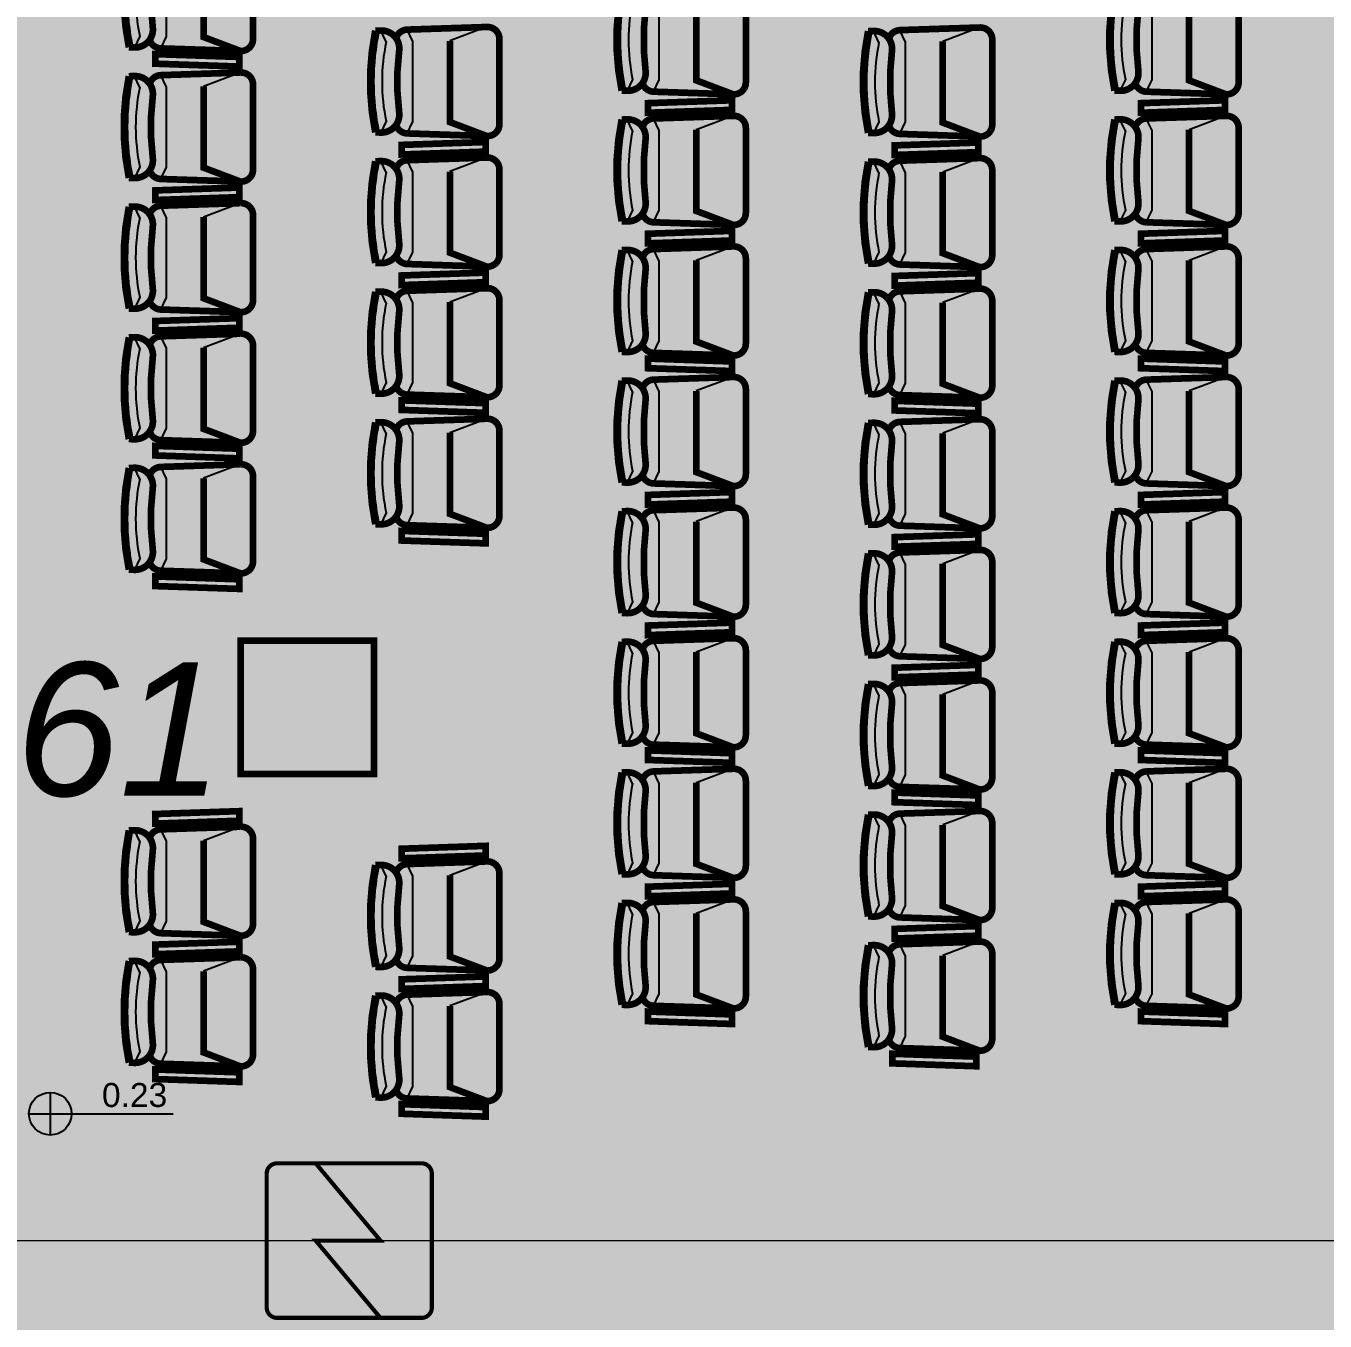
# Model space of a CAD drawing. Header units: metres. Extents: x -331 to 2982, y 362 to 2539.
# Drawn here: x 883.17 to 889.02, y 930.3 to 936.13 of the extents above; entities that cross this region are included whole.
import ezdxf

# ---------------------------------------------------------------- set-up
doc = ezdxf.new("R2010")
doc.units = ezdxf.units.M
doc.layers.add('_salas', color=251, linetype='Continuous', plot=False)
for name, color, linetype in [('DET. FUMAÇA', 1, 'Continuous'), ('Div', 251, 'Continuous'), ('Pis', 251, 'Continuous')]:
    doc.layers.add(name, color=color, linetype=linetype)
doc.styles.add('ALESP1', font='arial.ttf')
doc.styles.add('X3G_ENTITY_14169A0B', font='arial.ttf', dxfattribs={"height": 0.6})

# ---------------------------------------------------------------- blocks, each defined once
blk = doc.blocks.new('Detector de fumaça')
at = {"layer": 'DET. FUMAÇA', "linetype": 'Continuous', "lineweight": 15, "const_width": 0.0187}
blk.add_lwpolyline([(774.5995, 539.8158), (775.2491, 539.8158, -0.414214), (775.2958, 539.769), (775.2958, 539.1669, -0.414214), (775.2491, 539.1202), (774.5995, 539.1202, -0.414214), (774.5527, 539.1669), (774.5527, 539.769, -0.414214)], format="xyb", close=True, dxfattribs=at)
blk.add_lwpolyline([(774.773, 539.8158), (775.0645, 539.468), (774.773, 539.468), (775.0645, 539.1202)], dxfattribs=at)

msp = doc.modelspace()

# ---------------------------------------------------------------- hatches: boundary and pattern name
at = {"layer": '_salas', "transparency": 33554559}
h = msp.add_hatch(color=256, dxfattribs=at)
h.dxf.hatch_style = 1
h.paths.add_polyline_path([(895.2162, 949.3861), (890.2562, 949.3861), (890.2562, 949.1861), (891.5962, 949.1861), (891.5962, 947.7111, -1.003891), (891.5962, 942.5612), (891.5962, 941.3861), (875.3562, 941.3861), (875.3562, 916.6361), (875.3562, 909.3916), (875.3562, 905.9261), (895.2162, 905.9261)])
h.paths.add_polyline_path([(882.3062, 925.8361), (878.1562, 925.8361), (878.1562, 929.3361), (882.3062, 929.3361)], flags=16)
at = {"layer": 'Pis'}
h = msp.add_hatch(color=256, dxfattribs=at)
h.paths.add_polyline_path([(883.2814, 931.2326), (883.2814, 931.3286, 0.414214), (883.1854, 931.2326)])
h.paths.add_polyline_path([(883.2814, 931.1366, 0.414214), (883.3774, 931.2326), (883.2814, 931.2326)])

# ---------------------------------------------------------------- linework, layer by layer
at = {"layer": 'Div', "color": 150, "linetype": 'Continuous', "lineweight": 0}
msp.add_line((876.7931, 930.6616), (891.0294, 930.6616), dxfattribs=at)
at = {"layer": 'Pis'}
for p, q in [((883.8039, 936.0797), (883.8039, 936.4392)), ((886.0215, 935.8847), (886.0215, 936.2442)), ((888.2391, 935.8847), (888.2391, 936.2442)), ((883.6841, 936.0809), (883.6596, 936.0298)), ((883.7781, 936.0259), (883.8039, 936.0797)), ((884.7929, 936.0552), (884.7684, 936.1063)), ((884.9127, 936.0565), (884.8869, 936.1102)), ((885.2456, 936.1221), (885.0796, 936.0593)), ((887.0105, 936.0529), (886.9859, 936.1041)), ((887.1303, 936.0542), (887.1044, 936.108)), ((887.4632, 936.1198), (887.2972, 936.057)), ((884.9127, 935.697), (884.9127, 936.0565)), ((887.1303, 935.6947), (887.1303, 936.0542)), ((883.6841, 935.8503), (883.6596, 935.9014)), ((883.8039, 935.8516), (883.7781, 935.9053)), ((884.1368, 935.9172), (883.9708, 935.8544)), ((883.8039, 935.4921), (883.8039, 935.8516)), ((885.9017, 935.886), (885.8771, 935.8349)), ((885.9957, 935.831), (886.0215, 935.8847)), ((888.1193, 935.886), (888.0947, 935.8349)), ((888.2132, 935.831), (888.2391, 935.8847)), ((886.3544, 935.7222), (886.1884, 935.6595)), ((888.572, 935.7222), (888.406, 935.6595)), ((884.7929, 935.6982), (884.7684, 935.6471)), ((884.8869, 935.6432), (884.9127, 935.697)), ((885.9017, 935.6554), (885.8771, 935.7065)), ((886.0215, 935.6566), (885.9957, 935.7104)), ((886.0215, 935.2972), (886.0215, 935.6566)), ((887.0105, 935.696), (886.9859, 935.6449)), ((887.1044, 935.641), (887.1303, 935.6947)), ((888.1193, 935.6554), (888.0947, 935.7065)), ((888.2391, 935.6566), (888.2132, 935.7104)), ((888.2391, 935.2972), (888.2391, 935.6566)), ((883.6841, 935.4934), (883.6596, 935.4422)), ((883.7781, 935.4383), (883.8039, 935.4921)), ((884.7929, 935.4676), (884.7684, 935.5187)), ((884.9127, 935.4689), (884.8869, 935.5227)), ((885.2456, 935.5345), (885.0796, 935.4717)), ((887.0105, 935.4654), (886.9859, 935.5165)), ((887.1303, 935.4666), (887.1044, 935.5204)), ((887.4632, 935.5322), (887.2972, 935.4695)), ((884.9127, 935.1094), (884.9127, 935.4689)), ((887.1303, 935.1072), (887.1303, 935.4666)), ((883.6841, 935.2627), (883.6596, 935.3139)), ((883.8039, 935.264), (883.7781, 935.3178)), ((884.1368, 935.3296), (883.9708, 935.2668)), ((883.8039, 934.9045), (883.8039, 935.264)), ((885.9017, 935.2984), (885.8771, 935.2473)), ((885.9957, 935.2434), (886.0215, 935.2972)), ((888.1193, 935.2984), (888.0947, 935.2473)), ((888.2132, 935.2434), (888.2391, 935.2972)), ((886.3544, 935.1347), (886.1884, 935.0719)), ((888.572, 935.1347), (888.406, 935.0719)), ((884.7929, 935.1107), (884.7684, 935.0596)), ((884.8869, 935.0557), (884.9127, 935.1094)), ((885.9017, 935.0678), (885.8771, 935.1189)), ((886.0215, 935.0691), (885.9957, 935.1228)), ((887.0105, 935.1084), (886.9859, 935.0573)), ((887.1044, 935.0534), (887.1303, 935.1072)), ((888.1193, 935.0678), (888.0947, 935.1189)), ((888.2391, 935.0691), (888.2132, 935.1228)), ((886.0215, 934.7096), (886.0215, 935.0691)), ((888.2391, 934.7096), (888.2391, 935.0691)), ((883.6841, 934.9058), (883.6596, 934.8547)), ((883.7781, 934.8508), (883.8039, 934.9045)), ((884.7929, 934.8801), (884.7684, 934.9312)), ((884.9127, 934.8813), (884.8869, 934.9351)), ((885.2456, 934.9469), (885.0796, 934.8841)), ((887.0105, 934.8778), (886.9859, 934.9289)), ((887.1303, 934.8791), (887.1044, 934.9328)), ((887.4632, 934.9447), (887.2972, 934.8819)), ((884.9127, 934.5218), (884.9127, 934.8813)), ((887.1303, 934.5196), (887.1303, 934.8791)), ((883.6841, 934.6752), (883.6596, 934.7263)), ((883.8039, 934.6764), (883.7781, 934.7302)), ((884.1368, 934.742), (883.9708, 934.6792)), ((883.8039, 934.3169), (883.8039, 934.6764)), ((885.9017, 934.7109), (885.8771, 934.6597)), ((885.9957, 934.6558), (886.0215, 934.7096)), ((888.1193, 934.7109), (888.0947, 934.6597)), ((888.2132, 934.6558), (888.2391, 934.7096)), ((886.3544, 934.5471), (886.1884, 934.4843)), ((888.572, 934.5471), (888.406, 934.4843)), ((884.7929, 934.5231), (884.7684, 934.472)), ((884.8869, 934.4681), (884.9127, 934.5218)), ((885.9017, 934.4802), (885.8771, 934.5313)), ((886.0215, 934.4815), (885.9957, 934.5353)), ((887.0105, 934.5209), (886.9859, 934.4697)), ((887.1044, 934.4658), (887.1303, 934.5196)), ((888.1193, 934.4802), (888.0947, 934.5313)), ((888.2391, 934.4815), (888.2132, 934.5353)), ((886.0215, 934.122), (886.0215, 934.4815)), ((888.2391, 934.122), (888.2391, 934.4815)), ((883.6841, 934.3182), (883.6596, 934.2671)), ((883.7781, 934.2632), (883.8039, 934.3169)), ((884.7929, 934.2925), (884.7684, 934.3436)), ((884.9127, 934.2938), (884.8869, 934.3475)), ((885.2456, 934.3594), (885.0796, 934.2966)), ((887.0105, 934.2902), (886.9859, 934.3413)), ((887.1303, 934.2915), (887.1044, 934.3453)), ((887.4632, 934.3571), (887.2972, 934.2943)), ((884.9127, 933.9343), (884.9127, 934.2938)), ((887.1303, 933.932), (887.1303, 934.2915)), ((883.6841, 934.0876), (883.6596, 934.1387)), ((883.8039, 934.0889), (883.7781, 934.1426)), ((884.1368, 934.1545), (883.9708, 934.0917)), ((883.8039, 933.7294), (883.8039, 934.0889)), ((885.9017, 934.1233), (885.8771, 934.0722)), ((885.9957, 934.0683), (886.0215, 934.122)), ((888.1193, 934.1233), (888.0947, 934.0722)), ((888.2132, 934.0683), (888.2391, 934.122)), ((884.7929, 933.9355), (884.7684, 933.8844)), ((884.8869, 933.8805), (884.9127, 933.9343)), ((885.9017, 933.8927), (885.8771, 933.9438)), ((886.0215, 933.8939), (885.9957, 933.9477)), ((886.3544, 933.9595), (886.1884, 933.8967)), ((887.0105, 933.9333), (886.9859, 933.8822)), ((887.1044, 933.8783), (887.1303, 933.932)), ((888.1193, 933.8927), (888.0947, 933.9438)), ((888.2391, 933.8939), (888.2132, 933.9477)), ((888.572, 933.9595), (888.406, 933.8967)), ((886.0215, 933.5344), (886.0215, 933.8939)), ((888.2391, 933.5344), (888.2391, 933.8939)), ((883.6841, 933.7306), (883.6596, 933.6795)), ((883.7781, 933.6756), (883.8039, 933.7294)), ((887.0105, 933.7027), (886.9859, 933.7538)), ((887.1303, 933.7039), (887.1044, 933.7577)), ((887.4632, 933.7695), (887.2972, 933.7067)), ((887.1303, 933.3444), (887.1303, 933.7039)), ((885.9017, 933.5357), (885.8771, 933.4846)), ((885.9957, 933.4807), (886.0215, 933.5344)), ((888.1193, 933.5357), (888.0947, 933.4846)), ((888.2132, 933.4807), (888.2391, 933.5344)), ((885.9017, 933.3051), (885.8771, 933.3562)), ((886.0215, 933.3064), (885.9957, 933.3601)), ((886.3544, 933.372), (886.1884, 933.3092)), ((887.0105, 933.3457), (886.9859, 933.2946)), ((887.1044, 933.2907), (887.1303, 933.3444)), ((888.1193, 933.3051), (888.0947, 933.3562)), ((888.2391, 933.3064), (888.2132, 933.3601)), ((888.572, 933.372), (888.406, 933.3092)), ((886.0215, 932.9469), (886.0215, 933.3064)), ((888.2391, 932.9469), (888.2391, 933.3064)), ((887.0105, 933.1151), (886.9859, 933.1662)), ((887.1303, 933.1164), (887.1044, 933.1701)), ((887.4632, 933.182), (887.2972, 933.1192)), ((887.1303, 932.7569), (887.1303, 933.1164)), ((885.9017, 932.9481), (885.8771, 932.897)), ((885.9957, 932.8931), (886.0215, 932.9469)), ((888.1193, 932.9481), (888.0947, 932.897)), ((888.2132, 932.8931), (888.2391, 932.9469)), ((885.9017, 932.7175), (885.8771, 932.7686)), ((886.0215, 932.7188), (885.9957, 932.7726)), ((886.3544, 932.7844), (886.1884, 932.7216)), ((887.0105, 932.7581), (886.9859, 932.707)), ((887.1044, 932.7031), (887.1303, 932.7569)), ((888.1193, 932.7175), (888.0947, 932.7686)), ((888.2391, 932.7188), (888.2132, 932.7726)), ((888.572, 932.7844), (888.406, 932.7216)), ((886.0215, 932.3593), (886.0215, 932.7188)), ((888.2391, 932.3593), (888.2391, 932.7188)), ((883.7377, 932.5938), (883.7377, 932.5938)), ((887.0105, 932.5275), (886.9859, 932.5786)), ((887.1303, 932.5288), (887.1044, 932.5826)), ((887.4632, 932.5944), (887.2972, 932.5316)), ((883.6841, 932.4569), (883.6596, 932.508)), ((883.8039, 932.4582), (883.7781, 932.5119)), ((884.1368, 932.5238), (883.9708, 932.461)), ((887.1303, 932.1693), (887.1303, 932.5288)), ((883.8039, 932.0987), (883.8039, 932.4582)), ((884.7929, 932.3007), (884.7684, 932.3518)), ((884.9127, 932.302), (884.8869, 932.3557)), ((885.2456, 932.3676), (885.0796, 932.3048)), ((885.9017, 932.3606), (885.8771, 932.3095)), ((885.9957, 932.3056), (886.0215, 932.3593)), ((888.1193, 932.3606), (888.0947, 932.3095)), ((888.2132, 932.3056), (888.2391, 932.3593)), ((884.9127, 931.9425), (884.9127, 932.302)), ((885.9017, 932.13), (885.8771, 932.1811)), ((886.0215, 932.1312), (885.9957, 932.185)), ((886.3544, 932.1968), (886.1884, 932.134)), ((887.0105, 932.1706), (886.9859, 932.1195)), ((887.1044, 932.1156), (887.1303, 932.1693)), ((888.1193, 932.13), (888.0947, 932.1811)), ((888.2391, 932.1312), (888.2132, 932.185)), ((888.572, 932.1968), (888.406, 932.134)), ((883.6841, 932.1), (883.6596, 932.0488)), ((883.7781, 932.0449), (883.8039, 932.0987)), ((886.0215, 931.7717), (886.0215, 932.1312)), ((888.2391, 931.7717), (888.2391, 932.1312)), ((887.0105, 931.94), (886.9859, 931.9911)), ((887.1303, 931.9412), (887.1044, 931.995)), ((887.4632, 932.0068), (887.2972, 931.944)), ((883.6841, 931.8693), (883.6596, 931.9204)), ((883.8039, 931.8706), (883.7781, 931.9244)), ((884.1368, 931.9362), (883.9708, 931.8734)), ((884.7929, 931.9438), (884.7684, 931.8927)), ((884.8869, 931.8887), (884.9127, 931.9425)), ((887.1303, 931.5817), (887.1303, 931.9412)), ((883.8039, 931.5111), (883.8039, 931.8706)), ((884.7929, 931.7131), (884.7684, 931.7643)), ((884.9127, 931.7144), (884.8869, 931.7682)), ((885.2456, 931.78), (885.0796, 931.7172)), ((885.9017, 931.773), (885.8771, 931.7219)), ((885.9957, 931.718), (886.0215, 931.7717)), ((888.1193, 931.773), (888.0947, 931.7219)), ((888.2132, 931.718), (888.2391, 931.7717)), ((884.9127, 931.3549), (884.9127, 931.7144)), ((887.0105, 931.583), (886.9859, 931.5319)), ((887.1044, 931.528), (887.1303, 931.5817)), ((883.6841, 931.5124), (883.6596, 931.4613)), ((883.7781, 931.4574), (883.8039, 931.5111)), ((884.7929, 931.3562), (884.7684, 931.3051)), ((884.8869, 931.3012), (884.9127, 931.3549)), ((883.2814, 931.3286), (883.2814, 931.1366)), ((883.1855, 931.2326), (883.8347, 931.2326))]:
    msp.add_line(p, q, dxfattribs=at)
at = {"layer": 'Pis', "const_width": 0.03}
for points in [[(883.6349, 936.4882), (883.6596, 936.489, -0.46106), (883.7425, 936.3982, 0.062207), (883.7425, 936.1207, -0.46106), (883.6596, 936.0298), (883.6349, 936.0306, -0.102212)], [(885.8525, 936.2932), (885.8771, 936.2941, -0.46106), (885.96, 936.2032, 0.062207), (885.96, 935.9257, -0.46106), (885.8771, 935.8349), (885.8525, 935.8357, -0.102212)], [(888.0701, 936.2932), (888.0947, 936.2941, -0.46106), (888.1776, 936.2032, 0.062207), (888.1776, 935.9257, -0.46106), (888.0947, 935.8349), (888.0701, 935.8357, -0.102212)], [(884.7437, 936.1055), (884.7684, 936.1063, -0.46106), (884.8513, 936.0155, 0.062207), (884.8513, 935.738, -0.46106), (884.7684, 935.6471), (884.7437, 935.6479, -0.102212)], [(886.9613, 936.1032), (886.9859, 936.1041, -0.46106), (887.0688, 936.0132, 0.062207), (887.0688, 935.7357, -0.46106), (886.9859, 935.6449), (886.9613, 935.6457, -0.102212)], [(883.6349, 935.9006), (883.6596, 935.9014, -0.46106), (883.7425, 935.8106, 0.062207), (883.7425, 935.5331, -0.46106), (883.6596, 935.4422), (883.6349, 935.4431, -0.102212)], [(885.8525, 935.7057), (885.8771, 935.7065, -0.46106), (885.96, 935.6157, 0.062207), (885.96, 935.3382, -0.46106), (885.8771, 935.2473), (885.8525, 935.2481, -0.102212)], [(888.0701, 935.7057), (888.0947, 935.7065, -0.46106), (888.1776, 935.6157, 0.062207), (888.1776, 935.3382, -0.46106), (888.0947, 935.2473), (888.0701, 935.2481, -0.102212)], [(884.7437, 935.5179), (884.7684, 935.5187, -0.46106), (884.8513, 935.4279, 0.062207), (884.8513, 935.1504, -0.46106), (884.7684, 935.0596), (884.7437, 935.0604, -0.102212)], [(886.9613, 935.5157), (886.9859, 935.5165, -0.46106), (887.0688, 935.4257, 0.062207), (887.0688, 935.1482, -0.46106), (886.9859, 935.0573), (886.9613, 935.0581, -0.102212)], [(883.6349, 935.313), (883.6596, 935.3139, -0.46106), (883.7425, 935.223, 0.062207), (883.7425, 934.9455, -0.46106), (883.6596, 934.8547), (883.6349, 934.8555, -0.102212)], [(885.8525, 935.1181), (885.8771, 935.1189, -0.46106), (885.96, 935.0281, 0.062207), (885.96, 934.7506, -0.46106), (885.8771, 934.6597), (885.8525, 934.6606, -0.102212)], [(888.0701, 935.1181), (888.0947, 935.1189, -0.46106), (888.1776, 935.0281, 0.062207), (888.1776, 934.7506, -0.46106), (888.0947, 934.6597), (888.0701, 934.6606, -0.102212)], [(884.7437, 934.9304), (884.7684, 934.9312, -0.46106), (884.8513, 934.8403, 0.062207), (884.8513, 934.5628, -0.46106), (884.7684, 934.472), (884.7437, 934.4728, -0.102212)], [(886.9613, 934.9281), (886.9859, 934.9289, -0.46106), (887.0688, 934.8381, 0.062207), (887.0688, 934.5606, -0.46106), (886.9859, 934.4697), (886.9613, 934.4706, -0.102212)], [(883.6349, 934.7255), (883.6596, 934.7263, -0.46106), (883.7425, 934.6354, 0.062207), (883.7425, 934.3579, -0.46106), (883.6596, 934.2671), (883.6349, 934.2679, -0.102212)], [(885.8525, 934.5305), (885.8771, 934.5313, -0.46106), (885.96, 934.4405, 0.062207), (885.96, 934.163, -0.46106), (885.8771, 934.0722), (885.8525, 934.073, -0.102212)], [(888.0701, 934.5305), (888.0947, 934.5313, -0.46106), (888.1776, 934.4405, 0.062207), (888.1776, 934.163, -0.46106), (888.0947, 934.0722), (888.0701, 934.073, -0.102212)], [(884.7437, 934.3428), (884.7684, 934.3436, -0.46106), (884.8513, 934.2528, 0.062207), (884.8513, 933.9753, -0.46106), (884.7684, 933.8844), (884.7437, 933.8852, -0.102212)], [(886.9613, 934.3405), (886.9859, 934.3413, -0.46106), (887.0688, 934.2505, 0.062207), (887.0688, 933.973, -0.46106), (886.9859, 933.8822), (886.9613, 933.883, -0.102212)], [(883.6349, 934.1379), (883.6596, 934.1387, -0.46106), (883.7425, 934.0479, 0.062207), (883.7425, 933.7704, -0.46106), (883.6596, 933.6795), (883.6349, 933.6804, -0.102212)], [(885.8525, 933.943), (885.8771, 933.9438, -0.46106), (885.96, 933.8529, 0.062207), (885.96, 933.5754, -0.46106), (885.8771, 933.4846), (885.8525, 933.4854, -0.102212)], [(888.0701, 933.943), (888.0947, 933.9438, -0.46106), (888.1776, 933.8529, 0.062207), (888.1776, 933.5754, -0.46106), (888.0947, 933.4846), (888.0701, 933.4854, -0.102212)], [(886.9613, 933.753), (886.9859, 933.7538, -0.46106), (887.0688, 933.6629, 0.062207), (887.0688, 933.3854, -0.46106), (886.9859, 933.2946), (886.9613, 933.2954, -0.102212)], [(885.8525, 933.3554), (885.8771, 933.3562, -0.46106), (885.96, 933.2654, 0.062207), (885.96, 932.9879, -0.46106), (885.8771, 932.897), (885.8525, 932.8978, -0.102212)], [(888.0701, 933.3554), (888.0947, 933.3562, -0.46106), (888.1776, 933.2654, 0.062207), (888.1776, 932.9879, -0.46106), (888.0947, 932.897), (888.0701, 932.8978, -0.102212)], [(886.9613, 933.1654), (886.9859, 933.1662, -0.46106), (887.0688, 933.0754, 0.062207), (887.0688, 932.7979, -0.46106), (886.9859, 932.707), (886.9613, 932.7078, -0.102212)], [(885.8525, 932.7678), (885.8771, 932.7686, -0.46106), (885.96, 932.6778, 0.062207), (885.96, 932.4003, -0.46106), (885.8771, 932.3095), (885.8525, 932.3103, -0.102212)], [(888.0701, 932.7678), (888.0947, 932.7686, -0.46106), (888.1776, 932.6778, 0.062207), (888.1776, 932.4003, -0.46106), (888.0947, 932.3095), (888.0701, 932.3103, -0.102212)], [(886.9613, 932.5778), (886.9859, 932.5786, -0.46106), (887.0688, 932.4878, 0.062207), (887.0688, 932.2103, -0.46106), (886.9859, 932.1195), (886.9613, 932.1203, -0.102212)], [(883.6349, 932.5072), (883.6596, 932.508, -0.46106), (883.7425, 932.4172, 0.062207), (883.7425, 932.1397, -0.46106), (883.6596, 932.0488), (883.6349, 932.0497, -0.102212)], [(884.7437, 932.351), (884.7684, 932.3518, -0.46106), (884.8513, 932.261, 0.062207), (884.8513, 931.9835, -0.46106), (884.7684, 931.8927), (884.7437, 931.8935, -0.102212)], [(885.8525, 932.1803), (885.8771, 932.1811, -0.46106), (885.96, 932.0902, 0.062207), (885.96, 931.8127, -0.46106), (885.8771, 931.7219), (885.8525, 931.7227, -0.102212)], [(888.0701, 932.1803), (888.0947, 932.1811, -0.46106), (888.1776, 932.0902, 0.062207), (888.1776, 931.8127, -0.46106), (888.0947, 931.7219), (888.0701, 931.7227, -0.102212)], [(886.9613, 931.9903), (886.9859, 931.9911, -0.46106), (887.0688, 931.9002, 0.062207), (887.0688, 931.6227, -0.46106), (886.9859, 931.5319), (886.9613, 931.5327, -0.102212)], [(883.6349, 931.9196), (883.6596, 931.9204, -0.46106), (883.7425, 931.8296, 0.062207), (883.7425, 931.5521, -0.46106), (883.6596, 931.4613), (883.6349, 931.4621, -0.102212)], [(884.7437, 931.7634), (884.7684, 931.7643, -0.46106), (884.8513, 931.6734, 0.062207), (884.8513, 931.3959, -0.46106), (884.7684, 931.3051), (884.7437, 931.3059, -0.102212)]]:
    msp.add_lwpolyline(points, format="xyb", close=True, dxfattribs=at)
for points in [[(883.7287, 936.0645, 0.320836), (883.7781, 936.0259), (884.1368, 936.0141, 0.430564), (884.1937, 936.0679), (884.1937, 936.4509, 0.430564), (884.1368, 936.5047), (883.7781, 936.4929, 0.320836), (883.7287, 936.4543)], [(885.9463, 935.8696, 0.320836), (885.9957, 935.831), (886.3544, 935.8191, 0.430564), (886.4113, 935.873), (886.4113, 936.256, 0.430564), (886.3544, 936.3098), (885.9957, 936.298, 0.320836), (885.9463, 936.2593)], [(888.1638, 935.8696, 0.320836), (888.2132, 935.831), (888.572, 935.8191, 0.430564), (888.6289, 935.873), (888.6289, 936.256, 0.430564), (888.572, 936.3098), (888.2132, 936.298, 0.320836), (888.1638, 936.2593)], [(884.8375, 935.6819, 0.320836), (884.8869, 935.6432), (885.2456, 935.6314, 0.430564), (885.3025, 935.6852), (885.3025, 936.0682, 0.430564), (885.2456, 936.1221), (884.8869, 936.1102, 0.320836), (884.8375, 936.0716)], [(887.055, 935.6796, 0.320836), (887.1044, 935.641), (887.4632, 935.6291, 0.430564), (887.5201, 935.683), (887.5201, 936.066, 0.430564), (887.4632, 936.1198), (887.1044, 936.108, 0.320836), (887.055, 936.0693)], [(883.7287, 935.477, 0.320836), (883.7781, 935.4383), (884.1368, 935.4265, 0.430564), (884.1937, 935.4803), (884.1937, 935.8634, 0.430564), (884.1368, 935.9172), (883.7781, 935.9053, 0.320836), (883.7287, 935.8667)], [(885.9463, 935.282, 0.320836), (885.9957, 935.2434), (886.3544, 935.2316, 0.430564), (886.4113, 935.2854), (886.4113, 935.6684, 0.430564), (886.3544, 935.7222), (885.9957, 935.7104, 0.320836), (885.9463, 935.6718)], [(888.1638, 935.282, 0.320836), (888.2132, 935.2434), (888.572, 935.2316, 0.430564), (888.6289, 935.2854), (888.6289, 935.6684, 0.430564), (888.572, 935.7222), (888.2132, 935.7104, 0.320836), (888.1638, 935.6718)], [(884.8375, 935.0943, 0.320836), (884.8869, 935.0557), (885.2456, 935.0438, 0.430564), (885.3025, 935.0976), (885.3025, 935.4807, 0.430564), (885.2456, 935.5345), (884.8869, 935.5227, 0.320836), (884.8375, 935.484)], [(887.055, 935.092, 0.320836), (887.1044, 935.0534), (887.4632, 935.0416, 0.430564), (887.5201, 935.0954), (887.5201, 935.4784, 0.430564), (887.4632, 935.5322), (887.1044, 935.5204, 0.320836), (887.055, 935.4818)], [(883.7287, 934.8894, 0.320836), (883.7781, 934.8508), (884.1368, 934.8389, 0.430564), (884.1937, 934.8927), (884.1937, 935.2758, 0.430564), (884.1368, 935.3296), (883.7781, 935.3178, 0.320836), (883.7287, 935.2791)], [(885.9463, 934.6945, 0.320836), (885.9957, 934.6558), (886.3544, 934.644, 0.430564), (886.4113, 934.6978), (886.4113, 935.0809, 0.430564), (886.3544, 935.1347), (885.9957, 935.1228, 0.320836), (885.9463, 935.0842)], [(888.1638, 934.6945, 0.320836), (888.2132, 934.6558), (888.572, 934.644, 0.430564), (888.6289, 934.6978), (888.6289, 935.0809, 0.430564), (888.572, 935.1347), (888.2132, 935.1228, 0.320836), (888.1638, 935.0842)], [(884.8375, 934.5067, 0.320836), (884.8869, 934.4681), (885.2456, 934.4562, 0.430564), (885.3025, 934.5101), (885.3025, 934.8931, 0.430564), (885.2456, 934.9469), (884.8869, 934.9351, 0.320836), (884.8375, 934.8964)], [(887.055, 934.5045, 0.320836), (887.1044, 934.4658), (887.4632, 934.454, 0.430564), (887.5201, 934.5078), (887.5201, 934.8909, 0.430564), (887.4632, 934.9447), (887.1044, 934.9328, 0.320836), (887.055, 934.8942)], [(883.7287, 934.3018, 0.320836), (883.7781, 934.2632), (884.1368, 934.2514, 0.430564), (884.1937, 934.3052), (884.1937, 934.6882, 0.430564), (884.1368, 934.742), (883.7781, 934.7302, 0.320836), (883.7287, 934.6916)], [(885.9463, 934.1069, 0.320836), (885.9957, 934.0683), (886.3544, 934.0564, 0.430564), (886.4113, 934.1102), (886.4113, 934.4933, 0.430564), (886.3544, 934.5471), (885.9957, 934.5353, 0.320836), (885.9463, 934.4966)], [(888.1638, 934.1069, 0.320836), (888.2132, 934.0683), (888.572, 934.0564, 0.430564), (888.6289, 934.1102), (888.6289, 934.4933, 0.430564), (888.572, 934.5471), (888.2132, 934.5353, 0.320836), (888.1638, 934.4966)], [(884.8375, 933.9192, 0.320836), (884.8869, 933.8805), (885.2456, 933.8687, 0.430564), (885.3025, 933.9225), (885.3025, 934.3055, 0.430564), (885.2456, 934.3594), (884.8869, 934.3475, 0.320836), (884.8375, 934.3089)], [(887.055, 933.9169, 0.320836), (887.1044, 933.8783), (887.4632, 933.8664, 0.430564), (887.5201, 933.9202), (887.5201, 934.3033, 0.430564), (887.4632, 934.3571), (887.1044, 934.3453, 0.320836), (887.055, 934.3066)], [(883.7287, 933.7143, 0.320836), (883.7781, 933.6756), (884.1368, 933.6638, 0.430564), (884.1937, 933.7176), (884.1937, 934.1006, 0.430564), (884.1368, 934.1545), (883.7781, 934.1426, 0.320836), (883.7287, 934.104)], [(885.9463, 933.5193, 0.320836), (885.9957, 933.4807), (886.3544, 933.4688, 0.430564), (886.4113, 933.5227), (886.4113, 933.9057, 0.430564), (886.3544, 933.9595), (885.9957, 933.9477, 0.320836), (885.9463, 933.9091)], [(888.1638, 933.5193, 0.320836), (888.2132, 933.4807), (888.572, 933.4688, 0.430564), (888.6289, 933.5227), (888.6289, 933.9057, 0.430564), (888.572, 933.9595), (888.2132, 933.9477, 0.320836), (888.1638, 933.9091)], [(887.055, 933.3293, 0.320836), (887.1044, 933.2907), (887.4632, 933.2788, 0.430564), (887.5201, 933.3327), (887.5201, 933.7157, 0.430564), (887.4632, 933.7695), (887.1044, 933.7577, 0.320836), (887.055, 933.7191)], [(885.9463, 932.9318, 0.320836), (885.9957, 932.8931), (886.3544, 932.8813, 0.430564), (886.4113, 932.9351), (886.4113, 933.3181, 0.430564), (886.3544, 933.372), (885.9957, 933.3601, 0.320836), (885.9463, 933.3215)], [(888.1638, 932.9318, 0.320836), (888.2132, 932.8931), (888.572, 932.8813, 0.430564), (888.6289, 932.9351), (888.6289, 933.3181, 0.430564), (888.572, 933.372), (888.2132, 933.3601, 0.320836), (888.1638, 933.3215)], [(887.055, 932.7418, 0.320836), (887.1044, 932.7031), (887.4632, 932.6913, 0.430564), (887.5201, 932.7451), (887.5201, 933.1281, 0.430564), (887.4632, 933.182), (887.1044, 933.1701, 0.320836), (887.055, 933.1315)], [(885.9463, 932.3442, 0.320836), (885.9957, 932.3056), (886.3544, 932.2937, 0.430564), (886.4113, 932.3475), (886.4113, 932.7306, 0.430564), (886.3544, 932.7844), (885.9957, 932.7726, 0.320836), (885.9463, 932.7339)], [(888.1638, 932.3442, 0.320836), (888.2132, 932.3056), (888.572, 932.2937, 0.430564), (888.6289, 932.3475), (888.6289, 932.7306, 0.430564), (888.572, 932.7844), (888.2132, 932.7726, 0.320836), (888.1638, 932.7339)], [(887.055, 932.1542, 0.320836), (887.1044, 932.1156), (887.4632, 932.1037, 0.430564), (887.5201, 932.1575), (887.5201, 932.5406, 0.430564), (887.4632, 932.5944), (887.1044, 932.5826, 0.320836), (887.055, 932.5439)], [(883.7287, 932.0836, 0.320836), (883.7781, 932.0449), (884.1368, 932.0331, 0.430564), (884.1937, 932.0869), (884.1937, 932.47, 0.430564), (884.1368, 932.5238), (883.7781, 932.5119, 0.320836), (883.7287, 932.4733)], [(884.8375, 931.9274, 0.320836), (884.8869, 931.8887), (885.2456, 931.8769, 0.430564), (885.3025, 931.9307), (885.3025, 932.3138, 0.430564), (885.2456, 932.3676), (884.8869, 932.3557, 0.320836), (884.8375, 932.3171)], [(885.9463, 931.7566, 0.320836), (885.9957, 931.718), (886.3544, 931.7061, 0.430564), (886.4113, 931.76), (886.4113, 932.143, 0.430564), (886.3544, 932.1968), (885.9957, 932.185, 0.320836), (885.9463, 932.1463)], [(888.1638, 931.7566, 0.320836), (888.2132, 931.718), (888.572, 931.7061, 0.430564), (888.6289, 931.76), (888.6289, 932.143, 0.430564), (888.572, 932.1968), (888.2132, 932.185, 0.320836), (888.1638, 932.1463)], [(887.055, 931.5666, 0.320836), (887.1044, 931.528), (887.4632, 931.5161, 0.430564), (887.5201, 931.57), (887.5201, 931.953, 0.430564), (887.4632, 932.0068), (887.1044, 931.995, 0.320836), (887.055, 931.9563)], [(883.7287, 931.496, 0.320836), (883.7781, 931.4574), (884.1368, 931.4455, 0.430564), (884.1937, 931.4993), (884.1937, 931.8824, 0.430564), (884.1368, 931.9362), (883.7781, 931.9244, 0.320836), (883.7287, 931.8857)], [(884.8375, 931.3398, 0.320836), (884.8869, 931.3012), (885.2456, 931.2893, 0.430564), (885.3025, 931.3432), (885.3025, 931.7262, 0.430564), (885.2456, 931.78), (884.8869, 931.7682, 0.320836), (884.8375, 931.7295)]]:
    msp.add_lwpolyline(points, format="xyb", dxfattribs=at)
for points in [[(884.1368, 936.0141), (883.9708, 936.0769), (883.9708, 936.442)], [(886.3544, 935.8191), (886.1884, 935.8819), (886.1884, 936.247)], [(888.572, 935.8191), (888.406, 935.8819), (888.406, 936.247)], [(885.2456, 935.6314), (885.0796, 935.6942), (885.0796, 936.0593)], [(887.4632, 935.6291), (887.2972, 935.6919), (887.2972, 936.057)], [(884.1368, 935.4265), (883.9708, 935.4893), (883.9708, 935.8544)], [(886.3544, 935.2316), (886.1884, 935.2944), (886.1884, 935.6595)], [(888.572, 935.2316), (888.406, 935.2944), (888.406, 935.6595)], [(885.2456, 935.0438), (885.0796, 935.1066), (885.0796, 935.4717)], [(887.4632, 935.0416), (887.2972, 935.1044), (887.2972, 935.4695)], [(884.1368, 934.8389), (883.9708, 934.9017), (883.9708, 935.2668)], [(886.3544, 934.644), (886.1884, 934.7068), (886.1884, 935.0719)], [(888.572, 934.644), (888.406, 934.7068), (888.406, 935.0719)], [(885.2456, 934.4562), (885.0796, 934.519), (885.0796, 934.8841)], [(887.4632, 934.454), (887.2972, 934.5168), (887.2972, 934.8819)], [(884.1368, 934.2514), (883.9708, 934.3141), (883.9708, 934.6792)], [(886.3544, 934.0564), (886.1884, 934.1192), (886.1884, 934.4843)], [(888.572, 934.0564), (888.406, 934.1192), (888.406, 934.4843)], [(885.2456, 933.8687), (885.0796, 933.9315), (885.0796, 934.2966)], [(887.4632, 933.8664), (887.2972, 933.9292), (887.2972, 934.2943)], [(884.1368, 933.6638), (883.9708, 933.7266), (883.9708, 934.0917)], [(886.3544, 933.4688), (886.1884, 933.5316), (886.1884, 933.8967)], [(888.572, 933.4688), (888.406, 933.5316), (888.406, 933.8967)], [(887.4632, 933.2788), (887.2972, 933.3416), (887.2972, 933.7067)], [(886.3544, 932.8813), (886.1884, 932.9441), (886.1884, 933.3092)], [(888.572, 932.8813), (888.406, 932.9441), (888.406, 933.3092)], [(887.4632, 932.6913), (887.2972, 932.7541), (887.2972, 933.1192)], [(886.3544, 932.2937), (886.1884, 932.3565), (886.1884, 932.7216)], [(888.572, 932.2937), (888.406, 932.3565), (888.406, 932.7216)], [(887.4632, 932.1037), (887.2972, 932.1665), (887.2972, 932.5316)], [(884.1368, 932.0331), (883.9708, 932.0959), (883.9708, 932.461)], [(885.2456, 931.8769), (885.0796, 931.9397), (885.0796, 932.3048)], [(886.3544, 931.7061), (886.1884, 931.7689), (886.1884, 932.134)], [(888.572, 931.7061), (888.406, 931.7689), (888.406, 932.134)], [(887.4632, 931.5161), (887.2972, 931.5789), (887.2972, 931.944)], [(884.1368, 931.4455), (883.9708, 931.5083), (883.9708, 931.8734)], [(885.2456, 931.2893), (885.0796, 931.3521), (885.0796, 931.7172)]]:
    msp.add_lwpolyline(points, dxfattribs=at)
for points in [[(884.1317, 935.9441), (883.754, 935.9569), (883.754, 936), (884.1317, 935.9872)], [(884.1317, 935.9441), (883.754, 935.9569), (883.754, 936), (884.1317, 935.9872)], [(886.3492, 935.7922), (885.9716, 935.7794), (885.9716, 935.7363), (886.3492, 935.7491)], [(888.5668, 935.7922), (888.1891, 935.7794), (888.1891, 935.7363), (888.5668, 935.7491)], [(885.2404, 935.6045), (884.8628, 935.5916), (884.8628, 935.5485), (885.2404, 935.5614)], [(887.458, 935.6022), (887.0803, 935.5894), (887.0803, 935.5463), (887.458, 935.5591)], [(884.1317, 935.3996), (883.754, 935.3868), (883.754, 935.3436), (884.1317, 935.3565)], [(886.3492, 935.2047), (885.9716, 935.1918), (885.9716, 935.1487), (886.3492, 935.1616)], [(888.5668, 935.2047), (888.1891, 935.1918), (888.1891, 935.1487), (888.5668, 935.1616)], [(885.2404, 935.0169), (884.8628, 935.0041), (884.8628, 934.9609), (885.2404, 934.9738)], [(887.458, 935.0147), (887.0803, 935.0018), (887.0803, 934.9587), (887.458, 934.9716)], [(884.1317, 934.812), (883.754, 934.7992), (883.754, 934.7561), (884.1317, 934.7689)], [(886.3492, 934.574), (885.9716, 934.5868), (885.9716, 934.63), (886.3492, 934.6171)], [(886.3492, 934.574), (885.9716, 934.5868), (885.9716, 934.63), (886.3492, 934.6171)], [(888.5668, 934.574), (888.1891, 934.5868), (888.1891, 934.63), (888.5668, 934.6171)], [(888.5668, 934.574), (888.1891, 934.5868), (888.1891, 934.63), (888.5668, 934.6171)], [(885.2404, 934.3862), (884.8628, 934.3991), (884.8628, 934.4422), (885.2404, 934.4294)], [(885.2404, 934.3862), (884.8628, 934.3991), (884.8628, 934.4422), (885.2404, 934.4294)], [(887.458, 934.384), (887.0803, 934.3968), (887.0803, 934.44), (887.458, 934.4271)], [(887.458, 934.384), (887.0803, 934.3968), (887.0803, 934.44), (887.458, 934.4271)], [(884.1317, 934.1813), (883.754, 934.1942), (883.754, 934.2373), (884.1317, 934.2245)], [(884.1317, 934.1813), (883.754, 934.1942), (883.754, 934.2373), (884.1317, 934.2245)], [(886.3492, 934.0295), (885.9716, 934.0167), (885.9716, 933.9736), (886.3492, 933.9864)], [(888.5668, 934.0295), (888.1891, 934.0167), (888.1891, 933.9736), (888.5668, 933.9864)], [(885.2404, 933.7987), (884.8628, 933.8115), (884.8628, 933.8547), (885.2404, 933.8418)], [(887.458, 933.8395), (887.0803, 933.8267), (887.0803, 933.7836), (887.458, 933.7964)], [(884.1317, 933.5938), (883.754, 933.6066), (883.754, 933.6498), (884.1317, 933.6369)], [(886.3492, 933.442), (885.9716, 933.4291), (885.9716, 933.386), (886.3492, 933.3988)], [(888.5668, 933.442), (888.1891, 933.4291), (888.1891, 933.386), (888.5668, 933.3988)], [(884.7386, 932.7611), (884.1386, 932.7611), (884.1386, 933.3611), (884.7386, 933.3611)], [(887.458, 933.252), (887.0803, 933.2391), (887.0803, 933.196), (887.458, 933.2088)], [(886.3492, 932.8113), (885.9716, 932.8241), (885.9716, 932.8673), (886.3492, 932.8544)], [(886.3492, 932.8113), (885.9716, 932.8241), (885.9716, 932.8673), (886.3492, 932.8544)], [(888.5668, 932.8113), (888.1891, 932.8241), (888.1891, 932.8673), (888.5668, 932.8544)], [(888.5668, 932.8113), (888.1891, 932.8241), (888.1891, 932.8673), (888.5668, 932.8544)], [(887.458, 932.6213), (887.0803, 932.6341), (887.0803, 932.6773), (887.458, 932.6644)], [(887.458, 932.6213), (887.0803, 932.6341), (887.0803, 932.6773), (887.458, 932.6644)], [(884.1317, 932.5938), (883.754, 932.5809), (883.754, 932.5378), (884.1317, 932.5507)], [(885.2404, 932.4376), (884.8628, 932.4247), (884.8628, 932.3816), (885.2404, 932.3945)], [(886.3492, 932.2668), (885.9716, 932.254), (885.9716, 932.2108), (886.3492, 932.2237)], [(888.5668, 932.2668), (888.1891, 932.254), (888.1891, 932.2108), (888.5668, 932.2237)], [(887.458, 932.0768), (887.0803, 932.064), (887.0803, 932.0208), (887.458, 932.0337)], [(884.1317, 932.0062), (883.754, 931.9933), (883.754, 931.9502), (884.1317, 931.9631)], [(885.2404, 931.85), (884.8628, 931.8372), (884.8628, 931.794), (885.2404, 931.8069)], [(886.3492, 931.6361), (885.9716, 931.649), (885.9716, 931.6921), (886.3492, 931.6793)], [(888.5668, 931.6361), (888.1891, 931.649), (888.1891, 931.6921), (888.5668, 931.6793)], [(887.4488, 931.4461), (887.0711, 931.459), (887.0711, 931.5021), (887.4488, 931.4893)], [(884.1317, 931.3755), (883.754, 931.3884), (883.754, 931.4315), (884.1317, 931.4186)], [(885.2404, 931.2193), (884.8628, 931.2322), (884.8628, 931.2753), (885.2404, 931.2624)]]:
    msp.add_lwpolyline(points, close=True, dxfattribs=at)
at = {"layer": 'Pis'}
msp.add_circle((883.2814, 931.2326), 0.096, dxfattribs=at)
for centre, radius, start, end in [((884.7386, 936.2594), 1.1109, 168.08873, 191.9159), ((884.5268, 936.2594), 0.8614, 168.04144, 191.95856), ((886.9562, 936.0645), 1.1109, 168.08873, 191.9159), ((886.7444, 936.0645), 0.8614, 168.04144, 191.95856), ((889.1737, 936.0645), 1.1109, 168.08873, 191.9159), ((888.9619, 936.0645), 0.8614, 168.04144, 191.95856), ((885.8474, 935.8768), 1.1109, 168.08873, 191.9159), ((888.0649, 935.8745), 1.1109, 168.08873, 191.9159), ((885.6356, 935.8767), 0.8614, 168.04144, 191.95856), ((887.8532, 935.8745), 0.8614, 168.04144, 191.95856), ((884.7386, 935.6719), 1.1109, 168.08873, 191.9159), ((884.5268, 935.6718), 0.8614, 168.04144, 191.95856), ((886.9562, 935.4769), 1.1109, 168.08873, 191.9159), ((889.1737, 935.4769), 1.1109, 168.08873, 191.9159), ((886.7444, 935.4769), 0.8614, 168.04144, 191.95856), ((888.9619, 935.4769), 0.8614, 168.04144, 191.95856), ((885.8474, 935.2892), 1.1109, 168.08873, 191.9159), ((888.0649, 935.2869), 1.1109, 168.08873, 191.9159), ((885.6356, 935.2892), 0.8614, 168.04144, 191.95856), ((887.8532, 935.2869), 0.8614, 168.04144, 191.95856), ((884.7386, 935.0843), 1.1109, 168.08873, 191.9159), ((884.5268, 935.0843), 0.8614, 168.04144, 191.95856), ((886.9562, 934.8894), 1.1109, 168.08873, 191.9159), ((889.1737, 934.8894), 1.1109, 168.08873, 191.9159), ((886.7444, 934.8893), 0.8614, 168.04144, 191.95856), ((888.9619, 934.8893), 0.8614, 168.04144, 191.95856), ((885.8474, 934.7016), 1.1109, 168.08873, 191.9159), ((888.0649, 934.6994), 1.1109, 168.08873, 191.9159), ((885.6356, 934.7016), 0.8614, 168.04144, 191.95856), ((887.8532, 934.6993), 0.8614, 168.04144, 191.95856), ((884.7386, 934.4967), 1.1109, 168.08873, 191.9159), ((884.5268, 934.4967), 0.8614, 168.04144, 191.95856), ((886.9562, 934.3018), 1.1109, 168.08873, 191.9159), ((889.1737, 934.3018), 1.1109, 168.08873, 191.9159), ((886.7444, 934.3018), 0.8614, 168.04144, 191.95856), ((888.9619, 934.3018), 0.8614, 168.04144, 191.95856), ((885.8474, 934.1141), 1.1109, 168.08873, 191.9159), ((888.0649, 934.1118), 1.1109, 168.08873, 191.9159), ((885.6356, 934.114), 0.8614, 168.04144, 191.95856), ((887.8532, 934.1118), 0.8614, 168.04144, 191.95856), ((884.7386, 933.9092), 1.1109, 168.08873, 191.9159), ((884.5268, 933.9091), 0.8614, 168.04144, 191.95856), ((886.9562, 933.7142), 1.1109, 168.08873, 191.9159), ((889.1737, 933.7142), 1.1109, 168.08873, 191.9159), ((886.7444, 933.7142), 0.8614, 168.04144, 191.95856), ((888.9619, 933.7142), 0.8614, 168.04144, 191.95856), ((888.0649, 933.5242), 1.1109, 168.08873, 191.9159), ((887.8532, 933.5242), 0.8614, 168.04144, 191.95856), ((886.9562, 933.1267), 1.1109, 168.08873, 191.9159), ((889.1737, 933.1267), 1.1109, 168.08873, 191.9159), ((886.7444, 933.1266), 0.8614, 168.04144, 191.95856), ((888.9619, 933.1266), 0.8614, 168.04144, 191.95856), ((888.0649, 932.9367), 1.1109, 168.08873, 191.9159), ((887.8532, 932.9366), 0.8614, 168.04144, 191.95856), ((886.9562, 932.5391), 1.1109, 168.08873, 191.9159), ((889.1737, 932.5391), 1.1109, 168.08873, 191.9159), ((886.7444, 932.5391), 0.8614, 168.04144, 191.95856), ((888.9619, 932.5391), 0.8614, 168.04144, 191.95856), ((888.0649, 932.3491), 1.1109, 168.08873, 191.9159), ((884.7386, 932.2785), 1.1109, 168.08873, 191.9159), ((887.8532, 932.3491), 0.8614, 168.04144, 191.95856), ((884.5268, 932.2784), 0.8614, 168.04144, 191.95856), ((885.8474, 932.1223), 1.1109, 168.08873, 191.9159), ((885.6356, 932.1222), 0.8614, 168.04144, 191.95856), ((886.9562, 931.9515), 1.1109, 168.08873, 191.9159), ((889.1737, 931.9515), 1.1109, 168.08873, 191.9159), ((886.7444, 931.9515), 0.8614, 168.04144, 191.95856), ((888.9619, 931.9515), 0.8614, 168.04144, 191.95856), ((888.0649, 931.7615), 1.1109, 168.08873, 191.9159), ((884.7386, 931.6909), 1.1109, 168.08873, 191.9159), ((887.8532, 931.7615), 0.8614, 168.04144, 191.95856), ((884.5268, 931.6909), 0.8614, 168.04144, 191.95856), ((885.8474, 931.5347), 1.1109, 168.08873, 191.9159), ((885.6356, 931.5347), 0.8614, 168.04144, 191.95856)]:
    msp.add_arc(centre, radius, start, end, dxfattribs=at)

# ---------------------------------------------------------------- block references
at = {"layer": 'DET. FUMAÇA', "linetype": 'Continuous', "lineweight": 0}
msp.add_blockref('Detector de fumaça', (109.7025, 391.1936), dxfattribs=at)

# ---------------------------------------------------------------- texts
at = {"layer": 'Div', "color": 5, "linetype": 'Continuous', "lineweight": 0, "true_color": 0x0000ff, "insert": (883.1252, 933.2629), "char_height": 0.6, "attachment_point": 1, "style": 'X3G_ENTITY_14169A0B'}
msp.add_mtext_dynamic_manual_height_columns('{\\fArial|b0|i1|c0|p34;61}', width=13.318804, gutter_width=2.5, heights=[0], dxfattribs=at)
at = {"layer": 'Pis', "style": 'ALESP1'}
msp.add_text('0.23', height=0.108, dxfattribs=at).set_placement((883.5139, 931.2627))

doc.saveas('drawing.dxf')
